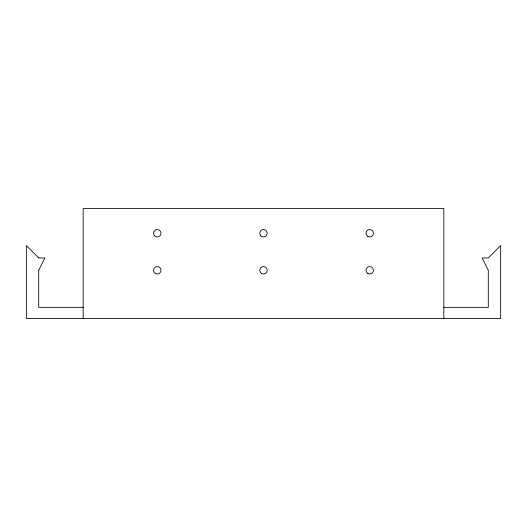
<?xml version="1.0" encoding="UTF-8"?>
<svg xmlns="http://www.w3.org/2000/svg" width="527" height="527" viewBox="0 0 527 527"><rect width="100%" height="100%" fill="white"/><g stroke="black" fill="none" stroke-linecap="round" stroke-linejoin="round"><path stroke-width="0.79" d="M38.702 270.292L44.881 257.94L38.702 257.94M83.167 307.346L38.702 307.346L38.702 270.292M443.833 307.346L488.298 307.346L488.298 270.292L482.126 257.94L488.298 257.94L500.65 245.589L500.65 318.466L26.35 318.466L26.35 245.589L38.702 257.94M443.833 318.466L443.833 208.534L83.167 208.534L83.167 318.466M154.655 235.859A3.702 3.702 0 0 0 160.854 234.199A3.702 3.702 0 0 0 156.315 229.66A3.702 3.702 0 0 0 154.655 235.859M260.878 235.859A3.702 3.702 0 0 0 267.077 234.199A3.702 3.702 0 0 0 262.538 229.66A3.702 3.702 0 0 0 260.878 235.859M367.872 236.445A3.702 3.702 0 0 0 373.426 233.237A3.702 3.702 0 0 0 367.872 230.029A3.702 3.702 0 0 0 367.872 236.445M261.649 273.5A3.702 3.702 0 0 0 267.209 270.292A3.702 3.702 0 0 0 261.649 267.084A3.702 3.702 0 0 0 261.649 273.5M367.872 273.5A3.702 3.702 0 0 0 373.432 270.292A3.702 3.702 0 0 0 367.872 267.084A3.702 3.702 0 0 0 367.872 273.5M155.425 273.5A3.702 3.702 0 0 0 160.979 270.292A3.702 3.702 0 0 0 155.425 267.084A3.702 3.702 0 0 0 155.425 273.5"/></g></svg>
